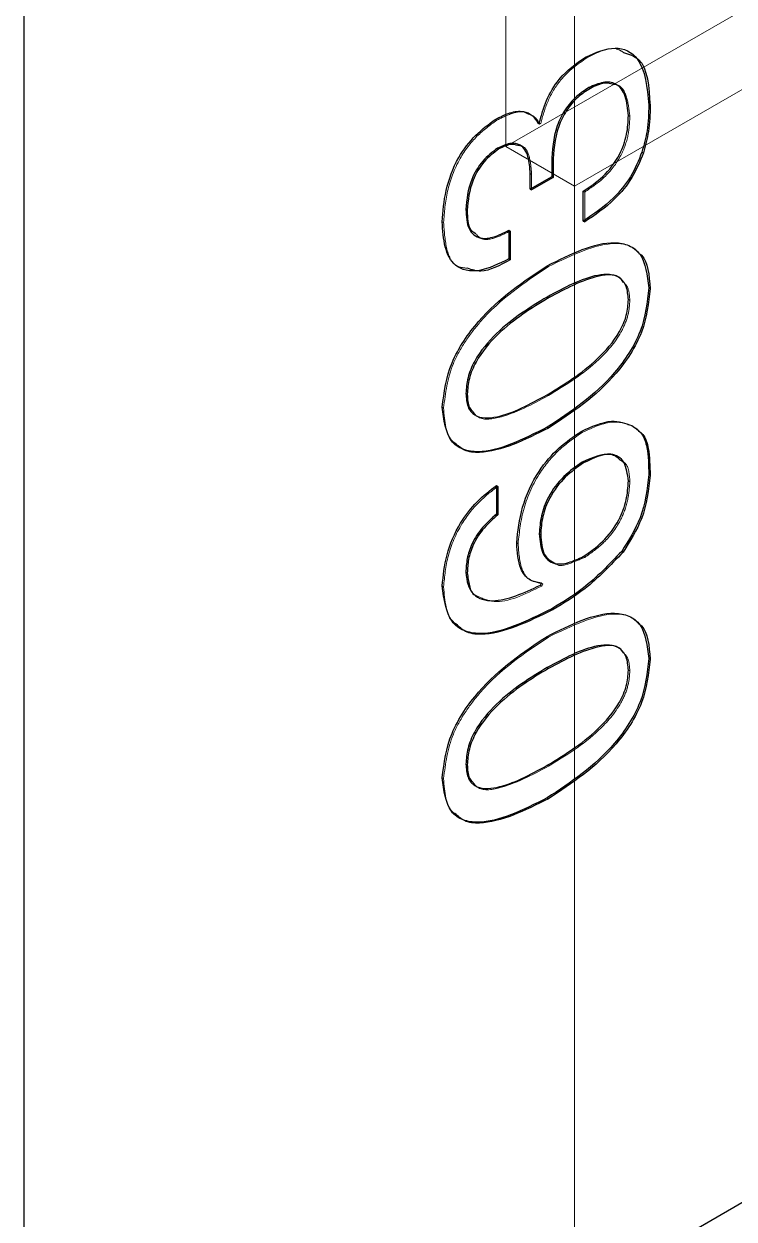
# Model space of a CAD drawing. Header units: millimetres. Extents: x 0 to 841, y 0 to 2287.
# Drawn here: x 630.133 to 630.863, y 246.319 to 247.547 of the extents above; entities that cross this region are included whole.
import ezdxf

# ---------------------------------------------------------------- set-up
doc = ezdxf.new("R2010")
doc.units = ezdxf.units.MM
doc.linetypes.add('HIDDEN', pattern=[1.905, 1.27, -0.635])

msp = doc.modelspace()

# ---------------------------------------------------------------- linework, layer by layer
at = {"color": 7, "linetype": 'HIDDEN', "lineweight": 18}
for p, q in [((630.6282, 247.4209), (631.7596, 248.074)), ((630.6989, 247.3801), (631.8303, 248.0332)), ((630.6989, 247.3801), (630.6989, 247.7883)), ((630.6282, 247.4209), (630.6282, 247.7475)), ((630.7101, 247.5128), (630.7115, 247.512)), ((630.7541, 247.4526), (630.7556, 247.4518)), ((630.6174, 247.4486), (630.6188, 247.4478)), ((630.6614, 247.4446), (630.6628, 247.4438)), ((630.6626, 247.4452), (630.664, 247.4444)), ((630.6628, 247.4438), (630.664, 247.4444)), ((630.6989, 247.3801), (630.6282, 247.4209)), ((630.6533, 247.393), (630.6547, 247.3922)), ((630.6547, 247.3762), (630.6547, 247.3922)), ((630.6989, 247.3801), (630.6989, 245.5837)), ((630.7078, 247.375), (630.7092, 247.3741)), ((630.7092, 247.3434), (630.7092, 247.3741)), ((630.5629, 247.3435), (630.5643, 247.3427)), ((630.6707, 247.2984), (630.6721, 247.2975)), ((630.7541, 247.2636), (630.7556, 247.2627)), ((630.6707, 247.1658), (630.6721, 247.165)), ((630.5629, 247.1531), (630.5643, 247.1523)), ((630.759, 247.1333), (630.7646, 247.1286)), ((630.7055, 247.1281), (630.7069, 247.1272)), ((630.7541, 247.0772), (630.7556, 247.0764)), ((630.6394, 247.0136), (630.6408, 247.0128)), ((630.7078, 246.9996), (630.7092, 246.9987)), ((630.5629, 246.9695), (630.5643, 246.9686)), ((630.6637, 246.9701), (630.6651, 246.9693)), ((630.6649, 246.9721), (630.6663, 246.9713)), ((630.6651, 246.9693), (630.6663, 246.9713)), ((630.6707, 246.9176), (630.6721, 246.9168)), ((630.7541, 246.8828), (630.7556, 246.882)), ((630.6707, 246.7851), (630.6721, 246.7843)), ((630.5629, 246.7724), (630.5643, 246.7716))]:
    msp.add_line(p, q, dxfattribs=at)
at = {"color": 7, "linetype": 'Continuous', "lineweight": 25}
for p, q in [((630.1332, 247.7066), (630.1332, 245.9102)), ((630.7136, 247.4814), (630.715, 247.4806)), ((630.775, 247.4633), (630.7764, 247.4625)), ((630.6614, 247.4446), (630.6626, 247.4452)), ((630.6197, 247.4191), (630.6211, 247.4183)), ((630.6753, 247.4044), (630.6753, 247.3897)), ((630.6753, 247.4044), (630.6767, 247.4036)), ((630.6767, 247.4036), (630.6767, 247.3889)), ((630.768, 247.4151), (630.7695, 247.4143)), ((630.6533, 247.377), (630.6533, 247.393)), ((630.6753, 247.3897), (630.6533, 247.377)), ((630.6767, 247.3889), (630.6547, 247.3762)), ((630.6753, 247.3897), (630.6767, 247.3889)), ((630.6533, 247.377), (630.6547, 247.3762)), ((630.7078, 247.3442), (630.7078, 247.375)), ((630.5872, 247.3562), (630.5886, 247.3554)), ((630.7078, 247.3442), (630.7092, 247.3434)), ((630.6313, 247.3348), (630.6313, 247.3054)), ((630.6313, 247.3348), (630.6327, 247.334)), ((630.6327, 247.334), (630.6327, 247.3045)), ((630.6313, 247.3054), (630.6327, 247.3045)), ((630.775, 247.2756), (630.7764, 247.2748)), ((630.6707, 247.2662), (630.6721, 247.2654)), ((630.5872, 247.1672), (630.5886, 247.1664)), ((630.7576, 247.1341), (630.759, 247.1333)), ((630.6707, 247.1324), (630.6721, 247.1316)), ((630.7066, 247.0966), (630.708, 247.0958)), ((630.775, 247.0839), (630.7764, 247.0831)), ((630.6185, 247.0725), (630.6185, 247.0431)), ((630.6185, 247.0725), (630.6199, 247.0717)), ((630.6199, 247.0717), (630.6199, 247.0423)), ((630.6185, 247.0431), (630.6199, 247.0423)), ((630.6626, 247.023), (630.664, 247.0222)), ((630.7472, 247.0049), (630.7486, 247.0041)), ((630.5872, 246.9835), (630.5886, 246.9827)), ((630.6663, 246.9713), (630.6587, 246.9737)), ((630.6637, 246.9701), (630.6649, 246.9721)), ((630.6753, 246.946), (630.6767, 246.9452)), ((630.775, 246.8948), (630.7764, 246.894)), ((630.6707, 246.8855), (630.6721, 246.8847)), ((630.5872, 246.7864), (630.5886, 246.7856)), ((630.6707, 246.7516), (630.6721, 246.7508)), ((630.1332, 245.9102), (631.2646, 246.5634)), ((631.1939, 246.5225), (630.2039, 245.951))]:
    msp.add_line(p, q, dxfattribs=at)
for points, knots in [([(630.7101, 247.5128), (630.7206, 247.5173), (630.7414, 247.5262), (630.7705, 247.5115), (630.7733, 247.4816), (630.775, 247.4633)], [0, 0, 0, 0, 0.28105, 0.560203, 1, 1, 1, 1]), ([(630.749, 247.5176), (630.7547, 247.5158), (630.7736, 247.5097), (630.7752, 247.4819), (630.7764, 247.4625)], [0, 0, 0, 0, 0.302062, 1, 1, 1, 1]), ([(630.6626, 247.4452), (630.6647, 247.4529), (630.6689, 247.4682), (630.685, 247.4954), (630.7006, 247.5062), (630.7101, 247.5128)], [0, 0, 0, 0, 0.281257, 0.561403, 1, 1, 1, 1]), ([(630.7136, 247.4814), (630.7092, 247.4786), (630.7005, 247.473), (630.6885, 247.4591), (630.6767, 247.4345), (630.6759, 247.4168), (630.6753, 247.4044)], [0, 0, 0, 0, 0.18739, 0.374072, 0.56088, 1, 1, 1, 1]), ([(630.715, 247.4806), (630.7106, 247.4778), (630.7019, 247.4722), (630.69, 247.4583), (630.6781, 247.4337), (630.6773, 247.416), (630.6767, 247.4036)], [0, 0, 0, 0, 0.18739, 0.374072, 0.56088, 1, 1, 1, 1]), ([(630.7541, 247.4526), (630.7535, 247.4595), (630.7522, 247.4733), (630.7429, 247.4863), (630.7285, 247.4879), (630.7185, 247.4836), (630.7136, 247.4814)], [0, 0, 0, 0, 0.280836, 0.559683, 0.779441, 1, 1, 1, 1]), ([(630.7388, 247.4847), (630.7358, 247.4854), (630.7287, 247.4871), (630.72, 247.483), (630.715, 247.4806)], [0, 0, 0, 0, 0.417961, 1, 1, 1, 1]), ([(630.6174, 247.4486), (630.6224, 247.4512), (630.6325, 247.4565), (630.6458, 247.4578), (630.6558, 247.4535), (630.6595, 247.4476), (630.6614, 247.4446)], [0, 0, 0, 0, 0.280228, 0.559846, 0.779841, 1, 1, 1, 1]), ([(630.6509, 247.4545), (630.6529, 247.4538), (630.658, 247.452), (630.661, 247.4469), (630.6628, 247.4438)], [0, 0, 0, 0, 0.393488, 1, 1, 1, 1]), ([(630.7078, 247.375), (630.7146, 247.3795), (630.7281, 247.3885), (630.7452, 247.4102), (630.7533, 247.4336), (630.7538, 247.4462), (630.7541, 247.4526)], [0, 0, 0, 0, 0.280929, 0.559406, 0.779167, 1, 1, 1, 1]), ([(630.775, 247.4633), (630.7749, 247.4547), (630.7746, 247.4394), (630.77, 247.4225), (630.768, 247.4151)], [0, 0, 0, 0, 0.560492, 1, 1, 1, 1]), ([(630.7764, 247.4625), (630.7763, 247.4539), (630.776, 247.4385), (630.7715, 247.4217), (630.7695, 247.4143)], [0, 0, 0, 0, 0.560492, 1, 1, 1, 1]), ([(630.5629, 247.3435), (630.5636, 247.3541), (630.5652, 247.3751), (630.5771, 247.4079), (630.5968, 247.4336), (630.6105, 247.4436), (630.6174, 247.4486)], [0, 0, 0, 0, 0.280832, 0.559816, 0.77948, 1, 1, 1, 1]), ([(630.6197, 247.4191), (630.6144, 247.4152), (630.604, 247.4074), (630.5895, 247.383), (630.5881, 247.3664), (630.5872, 247.3562)], [0, 0, 0, 0, 0.2810787, 0.5603094, 1, 1, 1, 1]), ([(630.6211, 247.4183), (630.6158, 247.4144), (630.6054, 247.4065), (630.5909, 247.3822), (630.5895, 247.3656), (630.5886, 247.3554)], [0, 0, 0, 0, 0.2810787, 0.5603094, 1, 1, 1, 1]), ([(630.6533, 247.393), (630.6529, 247.3991), (630.652, 247.4112), (630.6449, 247.4233), (630.6325, 247.4251), (630.624, 247.4211), (630.6197, 247.4191)], [0, 0, 0, 0, 0.280943, 0.559927, 0.779511, 1, 1, 1, 1]), ([(630.6407, 247.4219), (630.6384, 247.4226), (630.6327, 247.4242), (630.6255, 247.4205), (630.6211, 247.4183)], [0, 0, 0, 0, 0.3919437, 1, 1, 1, 1]), ([(630.768, 247.4151), (630.7645, 247.4064), (630.7574, 247.389), (630.7355, 247.3629), (630.7183, 247.3513), (630.7078, 247.3442)], [0, 0, 0, 0, 0.2794745, 0.5594954, 1, 1, 1, 1]), ([(630.7695, 247.4143), (630.7659, 247.4056), (630.7589, 247.3882), (630.7369, 247.362), (630.7197, 247.3504), (630.7092, 247.3434)], [0, 0, 0, 0, 0.2794745, 0.5594954, 1, 1, 1, 1]), ([(630.5872, 247.3562), (630.5876, 247.349), (630.5885, 247.3347), (630.6007, 247.3251), (630.6163, 247.3273), (630.6263, 247.3323), (630.6313, 247.3348)], [0, 0, 0, 0, 0.280338, 0.55806, 0.778671, 1, 1, 1, 1]), ([(630.5886, 247.3554), (630.5887, 247.3477), (630.5887, 247.3369), (630.5949, 247.333), (630.5966, 247.3319)], [0, 0, 0, 0, 0.723133, 1, 1, 1, 1]), ([(630.6313, 247.3054), (630.621, 247.3003), (630.6007, 247.2902), (630.5757, 247.295), (630.5645, 247.3168), (630.5634, 247.3346), (630.5629, 247.3435)], [0, 0, 0, 0, 0.280713, 0.558959, 0.779032, 1, 1, 1, 1]), ([(630.6707, 247.2984), (630.6949, 247.3104), (630.7253, 247.3255), (630.7552, 247.3201), (630.7711, 247.308), (630.7734, 247.2886), (630.775, 247.2756)], [0, 0, 0, 0, 0.4996868, 0.6253523, 0.7508686, 1, 1, 1, 1]), ([(630.7644, 247.3116), (630.7655, 247.3108), (630.7743, 247.3042), (630.7754, 247.2885), (630.7764, 247.2748)], [0, 0, 0, 0, 0.121341, 1, 1, 1, 1]), ([(630.5629, 247.1531), (630.5648, 247.1683), (630.5677, 247.1911), (630.5846, 247.2215), (630.6154, 247.2616), (630.6461, 247.282), (630.6707, 247.2984)], [0, 0, 0, 0, 0.248785, 0.374282, 0.499955, 1, 1, 1, 1]), ([(630.6327, 247.3045), (630.6221, 247.2987), (630.6058, 247.2898), (630.5934, 247.2942), (630.589, 247.2958)], [0, 0, 0, 0, 0.647093, 1, 1, 1, 1]), ([(630.7541, 247.2636), (630.7537, 247.2683), (630.7527, 247.2779), (630.743, 247.2898), (630.7146, 247.2902), (630.6883, 247.2758), (630.6707, 247.2662)], [0, 0, 0, 0, 0.125208, 0.250259, 0.499246, 1, 1, 1, 1]), ([(630.7492, 247.2813), (630.7482, 247.2826), (630.743, 247.2902), (630.7152, 247.2884), (630.6894, 247.2746), (630.6721, 247.2654)], [0, 0, 0, 0, 0.065574, 0.375894, 1, 1, 1, 1]), ([(630.775, 247.2756), (630.7734, 247.2608), (630.7711, 247.2386), (630.7552, 247.2082), (630.7253, 247.1683), (630.6949, 247.1483), (630.6707, 247.1324)], [0, 0, 0, 0, 0.2491225, 0.3746349, 0.500323, 1, 1, 1, 1]), ([(630.7764, 247.2748), (630.7748, 247.26), (630.7725, 247.2378), (630.7567, 247.2074), (630.7267, 247.1674), (630.6963, 247.1475), (630.6721, 247.1316)], [0, 0, 0, 0, 0.2491225, 0.3746349, 0.500323, 1, 1, 1, 1]), ([(630.6707, 247.2662), (630.653, 247.2555), (630.6266, 247.2395), (630.5981, 247.2064), (630.5883, 247.1831), (630.5876, 247.1725), (630.5872, 247.1672)], [0, 0, 0, 0, 0.500906, 0.749819, 0.874781, 1, 1, 1, 1]), ([(630.6721, 247.2654), (630.6544, 247.2547), (630.628, 247.2386), (630.5995, 247.2055), (630.5897, 247.1823), (630.589, 247.1717), (630.5886, 247.1664)], [0, 0, 0, 0, 0.500906, 0.749819, 0.874781, 1, 1, 1, 1]), ([(630.6707, 247.1658), (630.6882, 247.1765), (630.7144, 247.1924), (630.7429, 247.2246), (630.753, 247.2477), (630.7538, 247.2583), (630.7541, 247.2636)], [0, 0, 0, 0, 0.500896, 0.749906, 0.874864, 1, 1, 1, 1]), ([(630.5872, 247.1672), (630.5876, 247.1623), (630.5883, 247.1526), (630.5984, 247.1412), (630.627, 247.1419), (630.6532, 247.1563), (630.6707, 247.1658)], [0, 0, 0, 0, 0.125131, 0.250047, 0.49906, 1, 1, 1, 1]), ([(630.5886, 247.1664), (630.5888, 247.1613), (630.5891, 247.1536), (630.5931, 247.1497), (630.5945, 247.1483)], [0, 0, 0, 0, 0.655509, 1, 1, 1, 1]), ([(630.6707, 247.1324), (630.6459, 247.12), (630.615, 247.1044), (630.5839, 247.1087), (630.5671, 247.1201), (630.5646, 247.14), (630.5629, 247.1531)], [0, 0, 0, 0, 0.500012, 0.625693, 0.751201, 1, 1, 1, 1]), ([(630.7055, 247.1281), (630.7164, 247.1331), (630.7359, 247.142), (630.751, 247.1365), (630.7576, 247.1341)], [0, 0, 0, 0, 0.55918, 1, 1, 1, 1]), ([(630.7576, 247.1341), (630.7613, 247.1317), (630.7687, 247.127), (630.7746, 247.1091), (630.7749, 247.0934), (630.775, 247.0839)], [0, 0, 0, 0, 0.279388, 0.559544, 1, 1, 1, 1]), ([(630.6721, 247.1316), (630.6476, 247.1194), (630.6168, 247.1042), (630.5859, 247.1074), (630.579, 247.1135), (630.5759, 247.1162)], [0, 0, 0, 0, 0.685687, 0.858039, 1, 1, 1, 1]), ([(630.6394, 247.0136), (630.6406, 247.0256), (630.6432, 247.0495), (630.6594, 247.0859), (630.6825, 247.1124), (630.6978, 247.1228), (630.7055, 247.1281)], [0, 0, 0, 0, 0.280617, 0.559274, 0.779238, 1, 1, 1, 1]), ([(630.7646, 247.1286), (630.7662, 247.1275), (630.7713, 247.1239), (630.7759, 247.108), (630.7762, 247.0925), (630.7764, 247.0831)], [0, 0, 0, 0, 0.148491, 0.479537, 1, 1, 1, 1]), ([(630.7066, 247.0966), (630.7002, 247.0922), (630.6876, 247.0833), (630.6718, 247.0629), (630.6638, 247.0411), (630.663, 247.029), (630.6626, 247.023)], [0, 0, 0, 0, 0.280784, 0.559454, 0.779294, 1, 1, 1, 1]), ([(630.7541, 247.0772), (630.7532, 247.0842), (630.7514, 247.0982), (630.734, 247.1087), (630.717, 247.1012), (630.7066, 247.0966)], [0, 0, 0, 0, 0.280776, 0.559966, 1, 1, 1, 1]), ([(630.7469, 247.0978), (630.744, 247.1004), (630.7345, 247.1085), (630.7188, 247.101), (630.708, 247.0958)], [0, 0, 0, 0, 0.310655, 1, 1, 1, 1]), ([(630.708, 247.0958), (630.7017, 247.0913), (630.689, 247.0825), (630.6732, 247.062), (630.6652, 247.0402), (630.6644, 247.0282), (630.664, 247.0222)], [0, 0, 0, 0, 0.280784, 0.559454, 0.779294, 1, 1, 1, 1]), ([(630.775, 247.0839), (630.7734, 247.0689), (630.7706, 247.0423), (630.7544, 247.0163), (630.7472, 247.0049)], [0, 0, 0, 0, 0.5595841, 1, 1, 1, 1]), ([(630.5629, 246.9695), (630.5639, 246.9799), (630.5659, 247.0007), (630.5792, 247.0326), (630.5985, 247.0571), (630.6119, 247.0674), (630.6185, 247.0725)], [0, 0, 0, 0, 0.280542, 0.559408, 0.779403, 1, 1, 1, 1]), ([(630.7078, 246.9996), (630.7145, 247.0042), (630.7279, 247.0135), (630.7445, 247.0351), (630.7528, 247.0581), (630.7537, 247.0708), (630.7541, 247.0772)], [0, 0, 0, 0, 0.280779, 0.559503, 0.779325, 1, 1, 1, 1]), ([(630.7764, 247.0831), (630.7748, 247.0681), (630.772, 247.0414), (630.7558, 247.0155), (630.7486, 247.0041)], [0, 0, 0, 0, 0.5595841, 1, 1, 1, 1]), ([(630.6185, 247.0431), (630.6137, 247.0389), (630.6041, 247.0307), (630.5932, 247.0139), (630.5879, 246.9973), (630.5874, 246.9881), (630.5872, 246.9835)], [0, 0, 0, 0, 0.280442, 0.559411, 0.779526, 1, 1, 1, 1]), ([(630.6199, 247.0423), (630.6151, 247.0381), (630.6056, 247.0299), (630.5946, 247.0131), (630.5893, 246.9964), (630.5888, 246.9873), (630.5886, 246.9827)], [0, 0, 0, 0, 0.280442, 0.559411, 0.779526, 1, 1, 1, 1]), ([(630.6626, 247.023), (630.6632, 247.0157), (630.6644, 247.0013), (630.6766, 246.9909), (630.6924, 246.9925), (630.7026, 246.9972), (630.7078, 246.9996)], [0, 0, 0, 0, 0.2802975, 0.558545, 0.7789634, 1, 1, 1, 1]), ([(630.6649, 246.9721), (630.6603, 246.973), (630.6513, 246.9747), (630.6411, 246.9886), (630.64, 247.0041), (630.6394, 247.0136)], [0, 0, 0, 0, 0.280289, 0.560345, 1, 1, 1, 1]), ([(630.664, 247.0222), (630.6645, 247.0147), (630.6655, 247.0001), (630.6749, 246.9948), (630.6794, 246.9922)], [0, 0, 0, 0, 0.512599, 1, 1, 1, 1]), ([(630.7472, 247.0049), (630.7343, 246.9914), (630.7111, 246.9673), (630.6863, 246.9525), (630.6753, 246.946)], [0, 0, 0, 0, 0.558783, 1, 1, 1, 1]), ([(630.7486, 247.0041), (630.7357, 246.9906), (630.7126, 246.9665), (630.6877, 246.9517), (630.6767, 246.9452)], [0, 0, 0, 0, 0.558783, 1, 1, 1, 1]), ([(630.5872, 246.9835), (630.5877, 246.979), (630.5887, 246.9699), (630.5966, 246.9568), (630.6214, 246.9505), (630.6468, 246.9623), (630.6637, 246.9701)], [0, 0, 0, 0, 0.125456, 0.250769, 0.499842, 1, 1, 1, 1]), ([(630.5886, 246.9827), (630.5892, 246.9783), (630.5904, 246.9696), (630.5934, 246.9611), (630.5968, 246.9599), (630.5969, 246.9599)], [0, 0, 0, 0, 0.491033, 0.981507, 1, 1, 1, 1]), ([(630.6753, 246.946), (630.6494, 246.9331), (630.6169, 246.9169), (630.5847, 246.9225), (630.5676, 246.9351), (630.5647, 246.9557), (630.5629, 246.9695)], [0, 0, 0, 0, 0.499644, 0.625328, 0.750848, 1, 1, 1, 1]), ([(630.6767, 246.9452), (630.651, 246.9325), (630.6188, 246.9167), (630.5871, 246.9209), (630.5803, 246.9273), (630.5773, 246.9301)], [0, 0, 0, 0, 0.6936, 0.868072, 1, 1, 1, 1]), ([(630.6707, 246.9176), (630.6949, 246.9297), (630.7253, 246.9448), (630.7552, 246.9394), (630.7711, 246.9273), (630.7734, 246.9078), (630.775, 246.8948)], [0, 0, 0, 0, 0.499687, 0.625352, 0.750869, 1, 1, 1, 1]), ([(630.7644, 246.9308), (630.7655, 246.93), (630.7743, 246.9235), (630.7754, 246.9078), (630.7764, 246.894)], [0, 0, 0, 0, 0.121341, 1, 1, 1, 1]), ([(630.5629, 246.7724), (630.5648, 246.7875), (630.5677, 246.8103), (630.5846, 246.8408), (630.6154, 246.8808), (630.6461, 246.9013), (630.6707, 246.9176)], [0, 0, 0, 0, 0.248785, 0.374282, 0.499955, 1, 1, 1, 1]), ([(630.7541, 246.8828), (630.7537, 246.8876), (630.7527, 246.8972), (630.743, 246.909), (630.7146, 246.9095), (630.6883, 246.8951), (630.6707, 246.8855)], [0, 0, 0, 0, 0.125208, 0.250259, 0.499246, 1, 1, 1, 1]), ([(630.7492, 246.9006), (630.7482, 246.9019), (630.743, 246.9095), (630.7152, 246.9076), (630.6894, 246.8939), (630.6721, 246.8847)], [0, 0, 0, 0, 0.0655738, 0.3758944, 1, 1, 1, 1]), ([(630.775, 246.8948), (630.7734, 246.8801), (630.7711, 246.8579), (630.7552, 246.8275), (630.7253, 246.7875), (630.6949, 246.7676), (630.6707, 246.7516)], [0, 0, 0, 0, 0.249123, 0.374635, 0.500323, 1, 1, 1, 1]), ([(630.7764, 246.894), (630.7748, 246.8793), (630.7725, 246.857), (630.7567, 246.8267), (630.7267, 246.7867), (630.6963, 246.7667), (630.6721, 246.7508)], [0, 0, 0, 0, 0.249123, 0.374635, 0.500323, 1, 1, 1, 1]), ([(630.6707, 246.8855), (630.653, 246.8748), (630.6266, 246.8587), (630.5981, 246.8256), (630.5883, 246.8023), (630.5876, 246.7917), (630.5872, 246.7864)], [0, 0, 0, 0, 0.500906, 0.749819, 0.874781, 1, 1, 1, 1]), ([(630.6721, 246.8847), (630.6544, 246.8739), (630.628, 246.8579), (630.5995, 246.8248), (630.5897, 246.8015), (630.589, 246.7909), (630.5886, 246.7856)], [0, 0, 0, 0, 0.500906, 0.749819, 0.874781, 1, 1, 1, 1]), ([(630.6707, 246.7851), (630.6882, 246.7957), (630.7144, 246.8116), (630.7429, 246.8439), (630.753, 246.867), (630.7538, 246.8775), (630.7541, 246.8828)], [0, 0, 0, 0, 0.500896, 0.749906, 0.874864, 1, 1, 1, 1]), ([(630.5872, 246.7864), (630.5876, 246.7816), (630.5883, 246.7719), (630.5984, 246.7605), (630.627, 246.7611), (630.6532, 246.7755), (630.6707, 246.7851)], [0, 0, 0, 0, 0.125131, 0.250047, 0.49906, 1, 1, 1, 1]), ([(630.5886, 246.7856), (630.5888, 246.7806), (630.5891, 246.7728), (630.5931, 246.7689), (630.5945, 246.7675)], [0, 0, 0, 0, 0.655509, 1, 1, 1, 1]), ([(630.6707, 246.7516), (630.6459, 246.7392), (630.615, 246.7237), (630.5839, 246.728), (630.5671, 246.7394), (630.5646, 246.7592), (630.5629, 246.7724)], [0, 0, 0, 0, 0.500012, 0.625693, 0.751201, 1, 1, 1, 1]), ([(630.6721, 246.7508), (630.6476, 246.7386), (630.6168, 246.7234), (630.5859, 246.7266), (630.579, 246.7327), (630.5759, 246.7355)], [0, 0, 0, 0, 0.685687, 0.858039, 1, 1, 1, 1])]:
    msp.add_open_spline(points, degree=3, knots=knots, dxfattribs=at)
at = {"color": 7, "linetype": 'HIDDEN', "lineweight": 18}
for points, knots in [([(630.7115, 247.512), (630.7225, 247.5176), (630.737, 247.5249), (630.7467, 247.519), (630.749, 247.5176)], [0, 0, 0, 0, 0.759877, 1, 1, 1, 1]), ([(630.664, 247.4444), (630.6661, 247.4521), (630.6703, 247.4674), (630.6864, 247.4945), (630.702, 247.5054), (630.7115, 247.512)], [0, 0, 0, 0, 0.281257, 0.561403, 1, 1, 1, 1]), ([(630.7556, 247.4518), (630.7548, 247.4585), (630.7534, 247.472), (630.7467, 247.4842), (630.74, 247.4846), (630.7388, 247.4847)], [0, 0, 0, 0, 0.452189, 0.901176, 1, 1, 1, 1]), ([(630.6188, 247.4478), (630.6238, 247.4503), (630.6338, 247.4554), (630.6452, 247.4575), (630.6498, 247.455), (630.6509, 247.4545)], [0, 0, 0, 0, 0.439914, 0.878868, 1, 1, 1, 1]), ([(630.5643, 247.3427), (630.5651, 247.3532), (630.5666, 247.3743), (630.5785, 247.407), (630.5982, 247.4328), (630.6119, 247.4428), (630.6188, 247.4478)], [0, 0, 0, 0, 0.280832, 0.559816, 0.77948, 1, 1, 1, 1]), ([(630.7092, 247.3741), (630.716, 247.3787), (630.7296, 247.3876), (630.7467, 247.4094), (630.7547, 247.4327), (630.7553, 247.4454), (630.7556, 247.4518)], [0, 0, 0, 0, 0.280929, 0.559406, 0.779167, 1, 1, 1, 1]), ([(630.6547, 247.3922), (630.6542, 247.3981), (630.6533, 247.4099), (630.6481, 247.4214), (630.642, 247.4218), (630.6407, 247.4219)], [0, 0, 0, 0, 0.440774, 0.878472, 1, 1, 1, 1]), ([(630.589, 247.2958), (630.585, 247.2962), (630.574, 247.2971), (630.5661, 247.3165), (630.5649, 247.3339), (630.5643, 247.3427)], [0, 0, 0, 0, 0.221043, 0.609731, 1, 1, 1, 1]), ([(630.5966, 247.3319), (630.5988, 247.3295), (630.6039, 247.3238), (630.6179, 247.3267), (630.6277, 247.3316), (630.6327, 247.334)], [0, 0, 0, 0, 0.278264, 0.638546, 1, 1, 1, 1]), ([(630.6721, 247.2975), (630.6961, 247.3093), (630.7262, 247.3241), (630.7556, 247.32), (630.7618, 247.3141), (630.7644, 247.3116)], [0, 0, 0, 0, 0.697435, 0.872831, 1, 1, 1, 1]), ([(630.5643, 247.1523), (630.5662, 247.1675), (630.5691, 247.1903), (630.586, 247.2207), (630.6168, 247.2608), (630.6475, 247.2812), (630.6721, 247.2975)], [0, 0, 0, 0, 0.248785, 0.374282, 0.499955, 1, 1, 1, 1]), ([(630.7556, 247.2627), (630.7552, 247.2677), (630.7547, 247.2756), (630.7506, 247.2798), (630.7492, 247.2813)], [0, 0, 0, 0, 0.6334946, 1, 1, 1, 1]), ([(630.6721, 247.165), (630.6896, 247.1757), (630.7158, 247.1916), (630.7443, 247.2238), (630.7544, 247.2469), (630.7552, 247.2575), (630.7556, 247.2627)], [0, 0, 0, 0, 0.500896, 0.749906, 0.874864, 1, 1, 1, 1]), ([(630.5945, 247.1483), (630.5956, 247.1468), (630.601, 247.1392), (630.6292, 247.1421), (630.6549, 247.1558), (630.6721, 247.165)], [0, 0, 0, 0, 0.0731114, 0.380874, 1, 1, 1, 1]), ([(630.5759, 247.1162), (630.5752, 247.1167), (630.5664, 247.1228), (630.5653, 247.1382), (630.5643, 247.1523)], [0, 0, 0, 0, 0.0812, 1, 1, 1, 1]), ([(630.7069, 247.1272), (630.7178, 247.1322), (630.7373, 247.1412), (630.7524, 247.1357), (630.759, 247.1333)], [0, 0, 0, 0, 0.55918, 1, 1, 1, 1]), ([(630.6408, 247.0128), (630.6421, 247.0248), (630.6446, 247.0486), (630.6608, 247.0851), (630.6839, 247.1115), (630.6992, 247.122), (630.7069, 247.1272)], [0, 0, 0, 0, 0.280617, 0.559274, 0.779238, 1, 1, 1, 1]), ([(630.7556, 247.0764), (630.7551, 247.0841), (630.7545, 247.094), (630.7483, 247.0971), (630.7469, 247.0978)], [0, 0, 0, 0, 0.776344, 1, 1, 1, 1]), ([(630.5643, 246.9686), (630.5653, 246.9791), (630.5673, 246.9999), (630.5806, 247.0318), (630.6, 247.0563), (630.6133, 247.0666), (630.6199, 247.0717)], [0, 0, 0, 0, 0.280542, 0.559408, 0.779403, 1, 1, 1, 1]), ([(630.7092, 246.9987), (630.7159, 247.0034), (630.7293, 247.0127), (630.746, 247.0343), (630.7542, 247.0573), (630.7551, 247.07), (630.7556, 247.0764)], [0, 0, 0, 0, 0.280779, 0.559503, 0.779325, 1, 1, 1, 1]), ([(630.6587, 246.9737), (630.6569, 246.9742), (630.6507, 246.9757), (630.6427, 246.9881), (630.6415, 247.0034), (630.6408, 247.0128)], [0, 0, 0, 0, 0.135671, 0.472002, 1, 1, 1, 1]), ([(630.6794, 246.9922), (630.6796, 246.992), (630.6829, 246.9891), (630.6942, 246.9923), (630.7042, 246.9966), (630.7092, 246.9987)], [0, 0, 0, 0, 0.025881, 0.512259, 1, 1, 1, 1]), ([(630.5773, 246.9301), (630.5763, 246.9308), (630.5669, 246.9376), (630.5655, 246.954), (630.5643, 246.9686)], [0, 0, 0, 0, 0.1090131, 1, 1, 1, 1]), ([(630.5969, 246.9599), (630.6031, 246.957), (630.6218, 246.948), (630.6477, 246.9607), (630.6651, 246.9693)], [0, 0, 0, 0, 0.328202, 1, 1, 1, 1]), ([(630.6721, 246.9168), (630.6961, 246.9286), (630.7262, 246.9433), (630.7556, 246.9393), (630.7618, 246.9333), (630.7644, 246.9308)], [0, 0, 0, 0, 0.697435, 0.872831, 1, 1, 1, 1]), ([(630.5643, 246.7716), (630.5662, 246.7867), (630.5691, 246.8095), (630.586, 246.84), (630.6168, 246.88), (630.6475, 246.9005), (630.6721, 246.9168)], [0, 0, 0, 0, 0.248785, 0.374282, 0.499955, 1, 1, 1, 1]), ([(630.7556, 246.882), (630.7552, 246.887), (630.7547, 246.8948), (630.7506, 246.899), (630.7492, 246.9006)], [0, 0, 0, 0, 0.633495, 1, 1, 1, 1]), ([(630.6721, 246.7843), (630.6896, 246.7949), (630.7158, 246.8108), (630.7443, 246.8431), (630.7544, 246.8662), (630.7552, 246.8767), (630.7556, 246.882)], [0, 0, 0, 0, 0.500896, 0.749906, 0.874864, 1, 1, 1, 1]), ([(630.5945, 246.7675), (630.5956, 246.7661), (630.601, 246.7585), (630.6292, 246.7613), (630.6549, 246.7751), (630.6721, 246.7843)], [0, 0, 0, 0, 0.073111, 0.380874, 1, 1, 1, 1]), ([(630.5759, 246.7355), (630.5752, 246.736), (630.5664, 246.742), (630.5653, 246.7574), (630.5643, 246.7716)], [0, 0, 0, 0, 0.0812, 1, 1, 1, 1])]:
    msp.add_open_spline(points, degree=3, knots=knots, dxfattribs=at)

doc.saveas('drawing.dxf')
